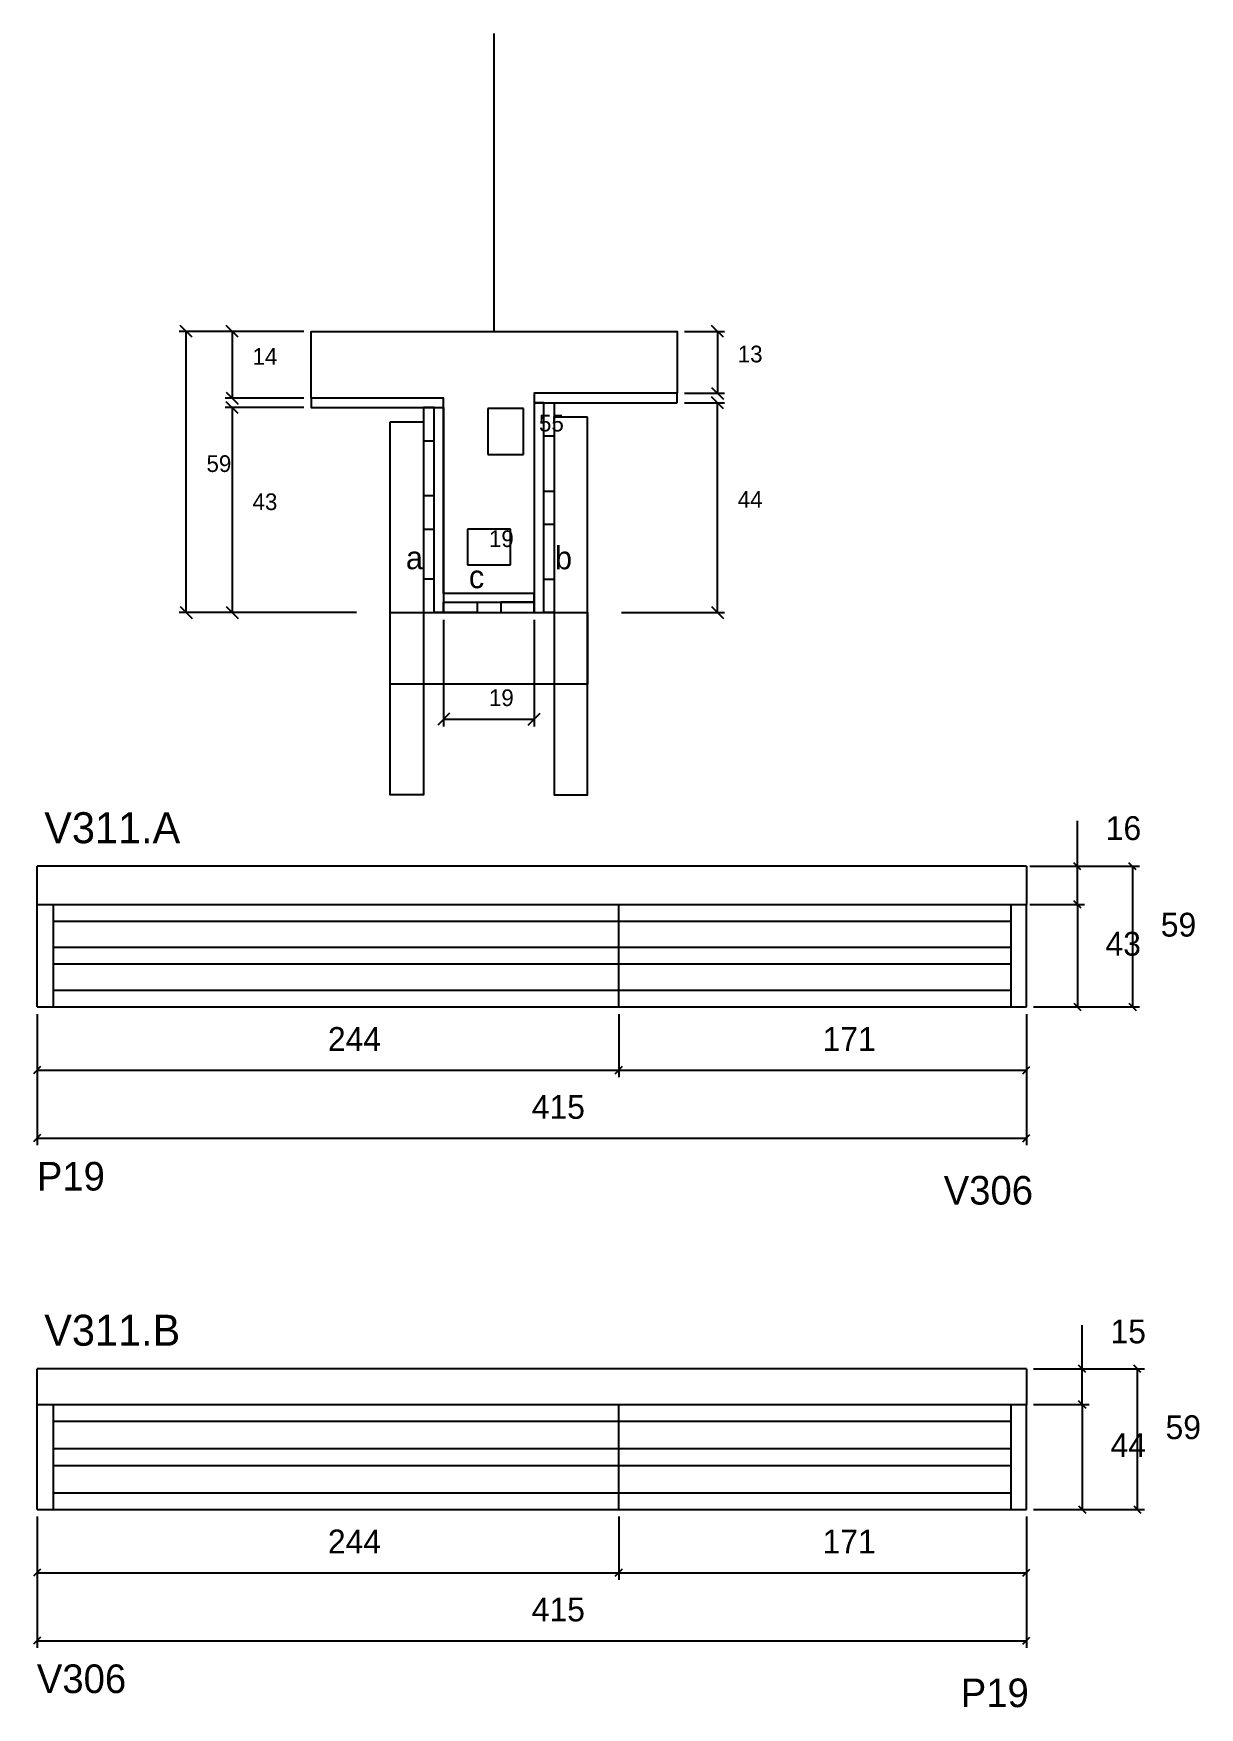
# Model space of a CAD drawing. Header units: metres. Extents: x 5143 to 5632, y 4175 to 4877.
import ezdxf

# ---------------------------------------------------------------- set-up
doc = ezdxf.new("R2010")
doc.units = ezdxf.units.M

msp = doc.modelspace()

# ---------------------------------------------------------------- linework, layer by layer
at = {"layer": 'CONCRETO', "color": 251}
msp.add_lwpolyline([(5259.72, 4724.1), (5259.72, 4752.1), (5413.32, 4752.1), (5413.32, 4726.1), (5353.32, 4726.1), (5353.32, 4642.1), (5315.32, 4642.1), (5315.32, 4724.1), (5259.72, 4724.1)], dxfattribs=at)
at = {"layer": 'COTA', "color": 4}
for p, q in [((5256.72, 4752.1), (5204.34, 4752.1)), ((5207.34, 4634.1), (5207.34, 4752.1)), ((5256.72, 4752.1), (5223.66, 4752.1)), ((5226.66, 4752.1), (5226.66, 4724.1)), ((5416.32, 4752.1), (5433.19, 4752.1)), ((5430.19, 4752.1), (5430.19, 4726.1)), ((5256.72, 4724.1), (5223.66, 4724.1)), ((5416.32, 4726.1), (5433.19, 4726.1)), ((5416.32, 4722.1), (5433.19, 4722.1)), ((5430.19, 4634.1), (5430.19, 4722.1)), ((5256.72, 4720.1), (5223.66, 4720.1)), ((5226.66, 4720.1), (5226.66, 4634.1)), ((5278.72, 4634.1), (5204.34, 4634.1)), ((5278.72, 4634.1), (5223.66, 4634.1)), ((5315.32, 4631.1), (5315.32, 4586.37)), ((5353.32, 4631.1), (5353.32, 4586.37)), ((5389.92, 4634.1), (5433.19, 4634.1)), ((5315.32, 4589.37), (5353.32, 4589.37)), ((5581.15, 4527.65), (5581.15, 4546.66)), ((5561.27, 4527.65), (5607.28, 4527.65)), ((5561.27, 4527.65), (5584.15, 4527.65)), ((5581.15, 4511.65), (5581.15, 4527.65)), ((5604.28, 4527.65), (5604.28, 4468.65)), ((5561.27, 4511.65), (5584.15, 4511.65)), ((5561.27, 4511.65), (5584.15, 4511.65)), ((5581.15, 4511.65), (5581.15, 4468.65)), ((5562.77, 4468.65), (5607.28, 4468.65)), ((5562.77, 4468.65), (5584.15, 4468.65)), ((5144.77, 4465.65), (5144.77, 4410.57)), ((5144.77, 4465.65), (5144.77, 4439.11)), ((5388.77, 4465.65), (5388.77, 4439.11)), ((5388.77, 4465.65), (5388.77, 4439.11)), ((5559.77, 4465.65), (5559.77, 4410.57)), ((5559.77, 4465.65), (5559.77, 4439.11)), ((5144.77, 4442.11), (5388.77, 4442.11)), ((5388.77, 4442.11), (5559.77, 4442.11)), ((5144.77, 4413.57), (5559.77, 4413.57)), ((5583.15, 4316.78), (5583.15, 4335.15)), ((5562.77, 4316.78), (5609.28, 4316.78)), ((5562.77, 4316.78), (5586.15, 4316.78)), ((5583.15, 4301.78), (5583.15, 4316.78)), ((5606.28, 4316.78), (5606.28, 4257.78)), ((5562.77, 4301.78), (5586.15, 4301.78)), ((5562.77, 4301.78), (5586.15, 4301.78)), ((5583.15, 4301.78), (5583.15, 4257.78)), ((5562.77, 4257.78), (5609.28, 4257.78)), ((5562.77, 4257.78), (5586.15, 4257.78)), ((5144.77, 4254.78), (5144.77, 4199.7)), ((5144.77, 4254.78), (5144.77, 4228.24)), ((5388.77, 4254.78), (5388.77, 4228.24)), ((5388.77, 4254.78), (5388.77, 4228.24)), ((5559.77, 4254.78), (5559.77, 4199.7)), ((5559.77, 4254.78), (5559.77, 4228.24)), ((5144.77, 4231.24), (5388.77, 4231.24)), ((5388.77, 4231.24), (5559.77, 4231.24)), ((5144.77, 4202.7), (5559.77, 4202.7))]:
    msp.add_line(p, q, dxfattribs=at)
at = {"layer": 'COTA', "color": 241}
for p, q in [((5559.77, 4527.65), (5144.77, 4527.65)), ((5144.77, 4511.65), (5144.77, 4527.65)), ((5559.77, 4527.65), (5559.77, 4511.65)), ((5559.77, 4316.78), (5144.77, 4316.78)), ((5144.77, 4301.78), (5144.77, 4316.78)), ((5559.77, 4316.78), (5559.77, 4301.78))]:
    msp.add_line(p, q, dxfattribs=at)
at = {"layer": 'COTA'}
for p, q in [((5582.65, 4526.15), (5579.65, 4529.15)), ((5605.78, 4526.15), (5602.78, 4529.15)), ((5582.65, 4510.15), (5579.65, 4513.15)), ((5579.65, 4513.15), (5582.65, 4510.15)), ((5579.65, 4470.15), (5582.65, 4467.15)), ((5602.78, 4470.15), (5605.78, 4467.15)), ((5146.27, 4443.61), (5143.27, 4440.61)), ((5390.27, 4443.61), (5387.27, 4440.61)), ((5387.27, 4440.61), (5390.27, 4443.61)), ((5558.27, 4440.61), (5561.27, 4443.61)), ((5146.27, 4415.07), (5143.27, 4412.07)), ((5558.27, 4412.07), (5561.27, 4415.07)), ((5584.65, 4315.28), (5581.65, 4318.28)), ((5607.78, 4315.28), (5604.78, 4318.28)), ((5584.65, 4300.28), (5581.65, 4303.28)), ((5581.65, 4303.28), (5584.65, 4300.28)), ((5581.65, 4259.28), (5584.65, 4256.28)), ((5604.78, 4259.28), (5607.78, 4256.28)), ((5146.27, 4232.74), (5143.27, 4229.74)), ((5390.27, 4232.74), (5387.27, 4229.74)), ((5387.27, 4229.74), (5390.27, 4232.74)), ((5558.27, 4229.74), (5561.27, 4232.74)), ((5146.27, 4204.2), (5143.27, 4201.2)), ((5558.27, 4201.2), (5561.27, 4204.2))]:
    msp.add_line(p, q, dxfattribs=at)
for points in [[(5209.84, 4749.6), (5204.84, 4754.6)], [(5229.16, 4749.6), (5224.16, 4754.6)], [(5432.69, 4749.6), (5427.69, 4754.6)], [(5427.69, 4728.6), (5432.69, 4723.6)], [(5224.16, 4726.6), (5229.16, 4721.6)], [(5229.16, 4717.6), (5224.16, 4722.6)], [(5432.69, 4719.6), (5427.69, 4724.6)], [(5204.84, 4636.6), (5209.84, 4631.6)], [(5224.16, 4636.6), (5229.16, 4631.6)], [(5427.69, 4636.6), (5432.69, 4631.6)], [(5317.82, 4591.87), (5312.82, 4586.87)], [(5350.82, 4586.87), (5355.82, 4591.87)]]:
    msp.add_lwpolyline(points, dxfattribs=at)
at = {"layer": 'Cota Seção (2x)', "color": 180}
for p, q in [((5333.82, 4719.76), (5333.82, 4700.43)), ((5348.82, 4719.76), (5333.82, 4719.76)), ((5348.82, 4700.43), (5348.82, 4719.76)), ((5333.82, 4700.43), (5348.82, 4700.43)), ((5325.32, 4669.1), (5325.32, 4654.1)), ((5343.32, 4669.1), (5325.32, 4669.1)), ((5343.32, 4654.1), (5343.32, 4669.1)), ((5325.32, 4654.1), (5343.32, 4654.1))]:
    msp.add_line(p, q, dxfattribs=at)
at = {"layer": 'Madeira', "color": 126}
for points in [[(5361.72, 4708.1), (5357.32, 4708.1), (5357.32, 4722.1), (5361.72, 4722.1), (5361.72, 4708.1)], [(5306.92, 4706.1), (5311.32, 4706.1), (5311.32, 4720.1), (5306.92, 4720.1), (5306.92, 4706.1)], [(5306.92, 4669.1), (5311.32, 4669.1), (5311.32, 4683.1), (5306.92, 4683.1), (5306.92, 4669.1)], [(5361.72, 4671.1), (5357.32, 4671.1), (5357.32, 4685.1), (5361.72, 4685.1), (5361.72, 4671.1)], [(5306.92, 4634.1), (5311.32, 4634.1), (5311.32, 4648.1), (5306.92, 4648.1), (5306.92, 4634.1)], [(5361.72, 4634.1), (5357.32, 4634.1), (5357.32, 4648.1), (5361.72, 4648.1), (5361.72, 4634.1)], [(5315.32, 4634.1), (5315.32, 4638.5), (5329.32, 4638.5), (5329.32, 4634.1), (5315.32, 4634.1)], [(5353.32, 4634.1), (5353.32, 4638.5), (5339.32, 4638.5), (5339.32, 4634.1), (5353.32, 4634.1)]]:
    msp.add_lwpolyline(points, dxfattribs=at)
at = {"layer": 'Painéis', "color": 200}
for p, q in [((5144.77, 4468.65), (5144.77, 4511.65)), ((5144.77, 4511.65), (5559.77, 4511.65)), ((5388.77, 4468.65), (5388.77, 4511.65)), ((5559.77, 4468.65), (5559.77, 4511.65)), ((5144.77, 4468.65), (5559.77, 4468.65)), ((5144.77, 4257.78), (5144.77, 4301.78)), ((5144.77, 4301.78), (5559.77, 4301.78)), ((5388.77, 4257.78), (5388.77, 4301.78)), ((5559.77, 4257.78), (5559.77, 4301.78)), ((5144.77, 4257.78), (5559.77, 4257.78))]:
    msp.add_line(p, q, dxfattribs=at)
for points in [[(5315.32, 4720.1), (5315.32, 4724.1), (5259.72, 4724.1), (5259.72, 4720.1), (5315.32, 4720.1)], [(5413.32, 4722.1), (5413.32, 4726.1), (5353.32, 4726.1), (5353.32, 4722.1), (5413.32, 4722.1)], [(5357.32, 4722.1), (5353.32, 4722.1), (5353.32, 4634.1), (5357.32, 4634.1), (5357.32, 4722.1)], [(5311.32, 4720.1), (5315.32, 4720.1), (5315.32, 4634.1), (5311.32, 4634.1), (5311.32, 4720.1)], [(5353.32, 4638.5), (5353.32, 4642.1), (5315.32, 4642.1), (5315.32, 4638.5), (5353.32, 4638.5)]]:
    msp.add_lwpolyline(points, dxfattribs=at)
at = {"layer": 'SARR_2.2x7', "color": 40}
for p, q in [((5151.73, 4468.65), (5151.73, 4511.65)), ((5553.32, 4468.65), (5553.32, 4511.65)), ((5151.73, 4504.65), (5388.77, 4504.65)), ((5388.77, 4504.65), (5553.32, 4504.65)), ((5151.73, 4493.65), (5388.77, 4493.65)), ((5388.77, 4493.65), (5553.32, 4493.65)), ((5151.73, 4486.65), (5388.77, 4486.65)), ((5388.77, 4486.65), (5553.32, 4486.65)), ((5151.73, 4475.65), (5388.77, 4475.65)), ((5388.77, 4475.65), (5553.32, 4475.65)), ((5151.73, 4257.78), (5151.73, 4301.78)), ((5553.32, 4257.78), (5553.32, 4301.78)), ((5151.73, 4294.78), (5388.77, 4294.78)), ((5388.77, 4294.78), (5553.32, 4294.78)), ((5151.73, 4283.28), (5388.77, 4283.28)), ((5388.77, 4283.28), (5553.32, 4283.28)), ((5151.73, 4276.28), (5388.77, 4276.28)), ((5388.77, 4276.28), (5553.32, 4276.28)), ((5151.73, 4264.78), (5388.77, 4264.78)), ((5388.77, 4264.78), (5553.32, 4264.78))]:
    msp.add_line(p, q, dxfattribs=at)
at = {"layer": 'SARR_3.5x7', "color": 81}
for points in [[(5292.92, 4714.1), (5306.92, 4714.1), (5306.92, 4557.62), (5292.92, 4557.62), (5292.92, 4714.1)], [(5375.72, 4716.1), (5361.72, 4716.1), (5361.72, 4557.62), (5375.72, 4557.62), (5375.72, 4716.1)], [(5292.92, 4634.1), (5375.72, 4634.1), (5375.72, 4604.04), (5292.92, 4604.04), (5292.92, 4634.1)]]:
    msp.add_lwpolyline(points, dxfattribs=at)
at = {"layer": 'Texto Seção', "color": 252}
msp.add_line((5336.52, 4752.1), (5336.52, 4877.1), dxfattribs=at)

# ---------------------------------------------------------------- texts
at = {"layer": '5', "color": 5}
for s, p in [('P19', (5144.67, 4391.6)), ('V306', (5525.08, 4385.7)), ('V306', (5144.67, 4180.74)), ('P19', (5532.23, 4174.83))]:
    msp.add_text(s, height=12, dxfattribs=at).set_placement(p)
at = {"layer": 'COTA', "color": 1}
for s, p in [('14', (5235.16, 4738.1)), ('13', (5438.69, 4739.1)), ('59', (5215.84, 4693.1)), ('43', (5235.16, 4677.1)), ('44', (5438.69, 4678.1)), ('19', (5334.32, 4594.87))]:
    msp.add_text(s, height=7, dxfattribs=at).set_placement(p)
at = {"layer": 'COTA', "color": 240}
for s, p in [('16', (5593.05, 4538.66)), ('59', (5616.14, 4498.15)), ('43', (5592.93, 4490.15)), ('244', (5266.77, 4450.18)), ('171', (5474.27, 4450.18)), ('415', (5352.27, 4421.68)), ('15', (5595.04, 4327.47)), ('59', (5618.14, 4287.28)), ('44', (5595.08, 4279.78)), ('244', (5266.77, 4239.32)), ('171', (5474.27, 4239.32)), ('415', (5352.27, 4210.81))]:
    msp.add_text(s, height=10, dxfattribs=at).set_placement(p)
at = {"layer": 'Cota Seção (2x)', "color": 1}
for s, p in [('55', (5355.32, 4710.1)), ('19', (5334.32, 4661.6))]:
    msp.add_text(s, height=7, dxfattribs=at).set_placement(p)
at = {"layer": 'detalhes', "color": 4}
for s, p in [('a', (5299.49, 4652.3)), ('b', (5362.04, 4652.29)), ('c', (5325.92, 4644.33))]:
    msp.add_text(s, height=9.6, dxfattribs=at).set_placement(p)
at = {"layer": 'Texto Seção', "color": 7}
for s, p in [('V311.A', (5147.8, 4537.33)), ('V311.B', (5147.8, 4326.47))]:
    msp.add_text(s, height=13, dxfattribs=at).set_placement(p)

doc.saveas('drawing.dxf')
